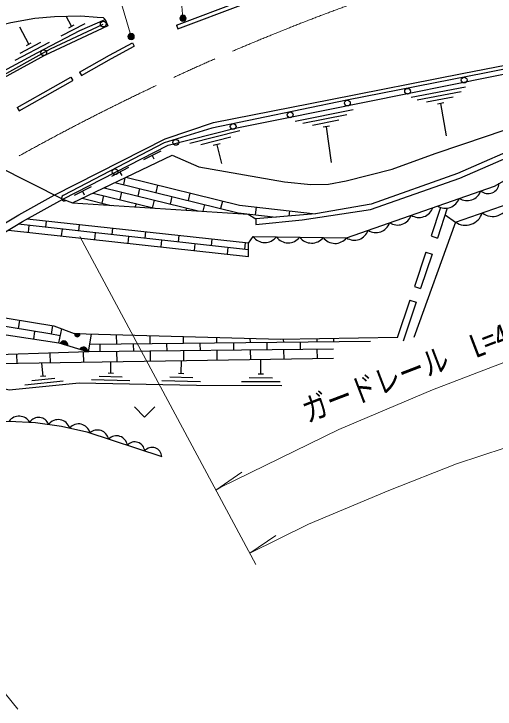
# Model space of a CAD drawing. Units: millimetres at full size, sheet at 1:1000; details may follow other scales. Extents: x 40000 to 680000, y 20000 to 380000.
# Drawn here: x 142854 to 180336, y 252140 to 306311 of the extents above; entities that cross this region are included whole.
import ezdxf
from ezdxf.enums import TextEntityAlignment as Align

# ---------------------------------------------------------------- set-up
doc = ezdxf.new("R2010")
doc.units = ezdxf.units.MM
doc.header["$LTSCALE"] = 1000
doc.linetypes.add('CHAIN', pattern=[18.5, 12, -1.5, 3.5, -1.5])
for name, color, linetype, lineweight in [('M-BGD', 7, 'Continuous', 25), ('M-BMK', 2, 'CHAIN', 13), ('M-STR-HTXT', 7, 'Continuous', 13), ('M-STR-STR1', 1, 'Continuous', 25)]:
    doc.layers.add(name, color=color, linetype=linetype, lineweight=lineweight)
doc.styles.add('ＭＳ ゴシック', font='')
doc.styles.get('ＭＳ ゴシック').set_extended_font_data('MS Gothic')

msp = doc.modelspace()

# ---------------------------------------------------------------- hatches: boundary and pattern name
at = {"layer": 'M-BGD'}
for points in [[(147998, 281387, -0.4608), (147791, 281157, -0.4608), (147596, 281397)], [(147055, 280468), (146457, 280653, -0.84072)], [(148585, 279994), (147987, 280179, -0.84072)]]:
    msp.add_hatch(color=256, dxfattribs=at).paths.add_polyline_path(points)
at = {"layer": 'M-STR-HTXT'}
for points in [[(156243, 306091, -1), (155803, 305852, -0.41421), (155903, 306191, -0.41421)], [(152203, 304661, -1), (151764, 304422, -0.41421), (151864, 304761, -0.41421)]]:
    msp.add_hatch(color=256, dxfattribs=at).paths.add_polyline_path(points)

# ---------------------------------------------------------------- linework, layer by layer
at = {"layer": 'M-BGD'}
for p, q in [((155511, 305432), (160637, 307343)), ((155616, 305151), (160742, 307062)), ((147339, 305345), (146930, 306131)), ((146545, 304594), (148409, 305563)), ((144011, 303947), (143313, 305275)), ((147121, 305231), (147556, 305458)), ((155511, 305432), (155616, 305151)), ((142962, 302718), (145617, 304114)), ((143353, 303263), (144947, 304101)), ((143825, 303850), (144196, 304045)), ((152092, 304059), (152234, 303795)), ((147974, 301770), (148123, 301509)), ((147282, 301375), (147431, 301114)), ((173808, 299817), (178034, 300620)), ((177696, 300251), (174258, 299597)), ((177065, 299825), (175002, 299433)), ((176330, 299380), (175849, 299289)), ((176089, 299334), (176535, 296812)), ((143109, 299011), (143256, 298749)), ((164759, 297963), (169273, 298849)), ((168791, 298448), (165357, 297774)), ((168162, 298019), (166101, 297615)), ((167430, 297570), (166949, 297475)), ((167190, 297522), (167578, 294737)), ((160442, 297192), (156565, 296207)), ((159740, 296704), (157414, 296113)), ((158923, 296187), (158380, 296049)), ((158651, 296118), (159021, 294664)), ((154289, 295618), (152955, 294933)), ((153622, 295276), (153759, 295009)), ((151783, 294331), (150448, 293645)), ((151116, 293988), (151253, 293721)), ((151505, 293545), (151380, 293010)), ((148870, 292834), (147535, 292149)), ((149876, 292762), (157196, 290960)), ((150000, 292822), (149980, 292737)), ((152642, 292699), (152505, 292115)), ((154041, 292973), (153904, 292389)), ((148202, 292492), (148339, 292225)), ((149025, 292354), (153817, 291174)), ((149844, 292152), (149707, 291568)), ((151243, 292426), (151106, 291842)), ((155167, 292078), (155030, 291494)), ((156566, 292351), (156429, 291767)), ((146652, 291864), (147413, 291579)), ((148175, 291945), (150439, 291388)), ((152368, 291531), (152307, 291270)), ((153768, 291804), (153623, 291186)), ((157692, 291456), (157570, 290937)), ((159091, 291730), (158954, 291146)), ((156292, 291183), (156254, 291020)), ((161734, 291251), (161647, 290657)), ((164318, 290956), (164259, 290552)), ((176096, 291237), (175356, 289007)), ((176608, 291181), (175839, 288848)), ((160216, 290835), (160201, 290770)), ((162939, 290510), (162929, 290441)), ((161128, 287932), (143193, 289927)), ((161127, 288447), (143888, 290328)), ((144017, 289835), (143962, 289301)), ((145357, 290168), (145309, 289691)), ((147942, 289886), (147893, 289404)), ((177258, 290076), (174011, 281089)), ((142431, 289470), (161129, 287416)), ((146601, 289548), (146547, 289018)), ((150527, 289604), (150477, 289116)), ((153111, 289322), (153061, 288829)), ((149185, 289260), (149131, 288734)), ((151769, 288973), (151716, 288450)), ((155696, 289040), (155645, 288542)), ((158281, 288757), (158229, 288254)), ((175356, 289007), (175839, 288848)), ((154353, 288685), (154300, 288166)), ((156937, 288398), (156885, 287882)), ((160866, 288475), (160814, 287967)), ((159522, 288110), (159469, 287599)), ((174936, 287744), (174045, 285065)), ((174936, 287744), (175422, 287584)), ((175422, 287584), (174538, 284903)), ((174045, 285065), (174538, 284903)), ((173695, 284010), (172715, 281064)), ((173695, 284010), (174189, 283847)), ((174189, 283847), (173188, 280812)), ((132228, 282814), (146347, 280687)), ((143290, 282451), (143182, 281782)), ((145856, 282033), (145748, 281362)), ((146347, 280687), (146593, 281771)), ((144465, 281573), (144371, 280985)), ((147998, 281387), (147596, 281397)), ((148667, 279969), (148900, 281363)), ((150831, 281312), (150846, 280569)), ((153433, 281243), (153446, 280597)), ((156035, 281175), (156046, 280625)), ((146347, 280687), (148667, 279969)), ((146457, 280653), (147055, 280468)), ((170638, 280782), (148763, 280546)), ((154746, 280611), (154757, 280039)), ((157346, 280639), (157357, 280069)), ((158637, 281106), (158646, 280653)), ((159946, 280667), (159957, 280099)), ((161239, 281037), (161246, 280681)), ((162546, 280695), (162557, 280129)), ((163840, 280978), (163846, 280709)), ((165146, 280723), (165157, 280160)), ((166440, 281021), (166446, 280737)), ((167740, 281043), (167746, 280751)), ((147987, 280179), (148585, 279994)), ((167746, 280189), (148667, 279969)), ((149546, 280555), (149557, 279979)), ((152146, 280583), (152157, 280009)), ((158657, 280084), (158672, 279319)), ((161257, 280114), (161272, 279362)), ((163857, 280144), (163872, 279405)), ((166457, 280175), (166471, 279448)), ((143060, 279785), (143074, 279060)), ((145659, 279870), (145674, 279103)), ((148257, 279955), (148274, 279146)), ((150857, 279994), (150873, 279189)), ((153457, 280024), (153473, 279232)), ((156057, 280054), (156073, 279275)), ((145131, 278092), (145029, 279092)), ((150396, 278327), (150413, 279181)), ((155893, 278307), (155912, 279273)), ((162091, 278263), (162095, 279375)), ((144263, 277732), (146054, 277915)), ((144922, 278070), (145340, 278113)), ((149491, 278075), (151290, 278039)), ((150186, 278331), (150606, 278323)), ((154987, 278025), (156787, 277990)), ((155683, 278312), (156103, 278303)), ((161189, 277967), (162989, 277960)), ((161881, 278264), (162301, 278262)), ((143694, 277402), (146678, 277707)), ((148885, 277817), (151885, 277757)), ((154382, 277737), (157381, 277678)), ((160588, 277669), (163588, 277657))]:
    msp.add_line(p, q, dxfattribs=at)
for points in [[(136320, 298341), (135999, 299498), (135841, 300870), (135841, 302782), (137956, 304041), (139374, 304693), (141062, 305256), (142614, 305638), (144482, 305975), (146012, 306110), (148060, 306155), (149343, 306065), (149801, 306036), (149973, 305885)], [(135253, 297638), (138384, 299701), (141039, 301320), (144662, 303277), (147993, 305008), (149973, 305885)], [(149973, 305885), (150175, 305391), (145225, 303074), (140612, 300555), (135508, 297509)], [(176438, 290664), (177258, 290076), (181433, 291528), (188473, 292657), (191236, 293584), (197339, 294858), (199598, 296370), (208332, 298103), (222220, 298594), (226900, 298816), (229896, 299219), (232417, 299643), (234898, 300187), (237399, 300771), (239618, 301376), (241554, 301981), (243854, 302707), (245790, 303412), (247676, 304425), (250116, 305715)], [(135518, 297652), (140274, 300572), (145699, 303579), (149818, 305517)], [(147974, 301770), (150299, 303098), (152092, 304059)], [(189249, 303820), (185900, 302954), (179632, 301716), (168787, 299584), (158259, 297418), (154570, 296255), (146687, 292169)], [(148123, 301509), (150445, 302835), (152234, 303795)], [(145990, 292199), (154649, 296575), (158400, 297837), (167510, 299636), (177779, 301665), (186482, 303353)], [(146652, 291864), (154871, 296086), (160100, 297415), (163728, 298140), (186644, 302757)], [(143109, 299011), (145146, 300155), (147282, 301375)], [(143256, 298749), (145294, 299894), (147431, 301114)], [(147413, 291579), (155176, 295308), (157249, 294404), (163919, 293237), (165992, 293011), (167348, 293048), (168743, 293312), (172323, 294216), (175677, 295421), (179754, 296813), (182558, 297780), (188249, 296847)], [(188239, 296849), (182994, 296306), (177409, 293866), (170688, 291474), (166336, 290725), (161695, 290338), (161695, 289903), (165297, 290266), (170640, 291063), (177578, 293503), (183187, 295944), (188364, 296424)], [(161129, 287416), (161127, 288447), (161482, 288954), (168764, 288859), (180280, 292898), (183890, 294950), (187775, 295023)], [(150726, 293171), (160320, 290809), (163282, 290470)], [(151577, 293579), (160426, 291401), (166336, 290725)], [(147413, 291579), (161108, 290713), (161695, 290338)], [(133927, 283973), (145964, 282016), (147547, 281399), (163627, 280974), (172736, 281125)], [(146470, 281229), (145656, 281379), (133103, 283423)], [(148667, 279969), (139257, 279661), (127964, 279845)], [(167758, 279470), (139885, 279007), (139257, 279661)], [(139078, 277858), (142486, 277007), (147941, 277565), (157077, 277384), (163712, 277357)], [(152237, 275693), (153032, 274898), (153828, 275693)], [(140880, 274497), (142476, 274581), (144548, 274470), (146563, 274190), (148523, 273742), (154375, 271811)]]:
    msp.add_lwpolyline(points, dxfattribs=at)
for centre in [(149818, 305517), (145176, 303289), (177928, 301152), (173519, 300285), (168832, 299364), (164375, 298447), (159936, 297534), (155469, 296302), (150732, 294012)]:
    msp.add_circle(centre, 225, dxfattribs=at)
for centre, radius, start, end in [((179795, 293170), 860, 228.1819, 356.0251), ((178152, 292897), 1136, 237.4845, 341.0578), ((146790, 291969), 225, 117.3972, 297.3972), ((176473, 292308), 1136, 237.4845, 341.0578), ((180148, 291860), 1328, 232.8222, 345.5159), ((174408, 291584), 1136, 237.4845, 341.0578), ((172729, 290995), 1136, 237.4845, 341.0578), ((178023, 291241), 1394, 236.7056, 341.6325), ((171049, 290406), 1136, 237.4845, 341.0578), ((169370, 289817), 1136, 237.4845, 341.0578), ((162401, 289650), 1152, 217.1445, 321.3593), ((164218, 289626), 1152, 217.1445, 321.3593), ((166042, 289602), 1152, 217.1445, 321.3593), ((167859, 289579), 1152, 217.1445, 321.3593), ((147796, 281360), 203, 169.5271, 7.4505), ((146740, 280508), 318, 352.6877, 152.9055), ((148269, 280035), 318, 352.6877, 152.9055), ((143252, 273992), 975, 31.0424, 142.7729), ((144780, 274047), 825, 20.0417, 147.153), ((146303, 273753), 944, 17.9514, 142.3558), ((147890, 273460), 902, 12.8243, 139.7069), ((149361, 272995), 890, 11.8835, 131.595), ((150843, 272576), 858, 8.0108, 135.4676), ((152274, 272199), 764, 4.0112, 139.4672), ((153620, 271773), 756, 2.8626, 140.6159)]:
    msp.add_arc(centre, radius, start, end, dxfattribs=at)
at = {"layer": 'M-BMK'}
msp.add_arc((230759, 137940), 180000, 68.15043, 128.93327, dxfattribs=at)
at = {"layer": 'M-STR-HTXT'}
for p, q in [((156023, 305971), (154858, 318404)), ((151983, 304541), (148142, 317565)), ((147995, 288961), (161704, 263418)), ((143165, 252140), (124676, 274741)), ((158595, 269211), (160617, 270603)), ((161234, 264293), (163264, 265674))]:
    msp.add_line(p, q, dxfattribs=at)
for points in [[(158595, 269211), (158967, 269423), (168170, 273933), (175449, 277006), (181029, 279149), (188534, 281500), (194639, 283132)], [(161234, 264293), (165808, 266546), (172049, 269180), (177319, 271259), (183005, 273130), (190879, 275636), (198090, 277230), (204886, 278824), (211058, 279864), (217368, 280557), (222361, 281042), (227076, 281319), (234565, 281458), (245383, 281042), (257452, 279655)]]:
    msp.add_lwpolyline(points, dxfattribs=at)
for centre in [(156023, 305971), (151983, 304541)]:
    msp.add_circle(centre, 250, dxfattribs=at)
at = {"layer": 'M-STR-STR1'}
msp.add_line((135248, 297640), (146652, 291864), dxfattribs=at)
for points in [[(122795, 276818), (124616, 278163), (127161, 280035), (133011, 284108), (138854, 287936), (141002, 289329), (143227, 290664), (145990, 292199)], [(123411, 276510), (124980, 277668), (127519, 279535), (133355, 283598), (139190, 287421), (141327, 288807), (143534, 290132), (146652, 291864)]]:
    msp.add_lwpolyline(points, dxfattribs=at)

# ---------------------------------------------------------------- texts
at = {"layer": 'M-STR-HTXT', "style": 'ＭＳ ゴシック', "width": 0.8}
msp.add_text('ガードレール\u3000L=49.0', height=1833, rotation=21.003, dxfattribs=at).set_placement((175254, 277515), align=Align.BOTTOM_CENTER)

doc.saveas('drawing.dxf')
